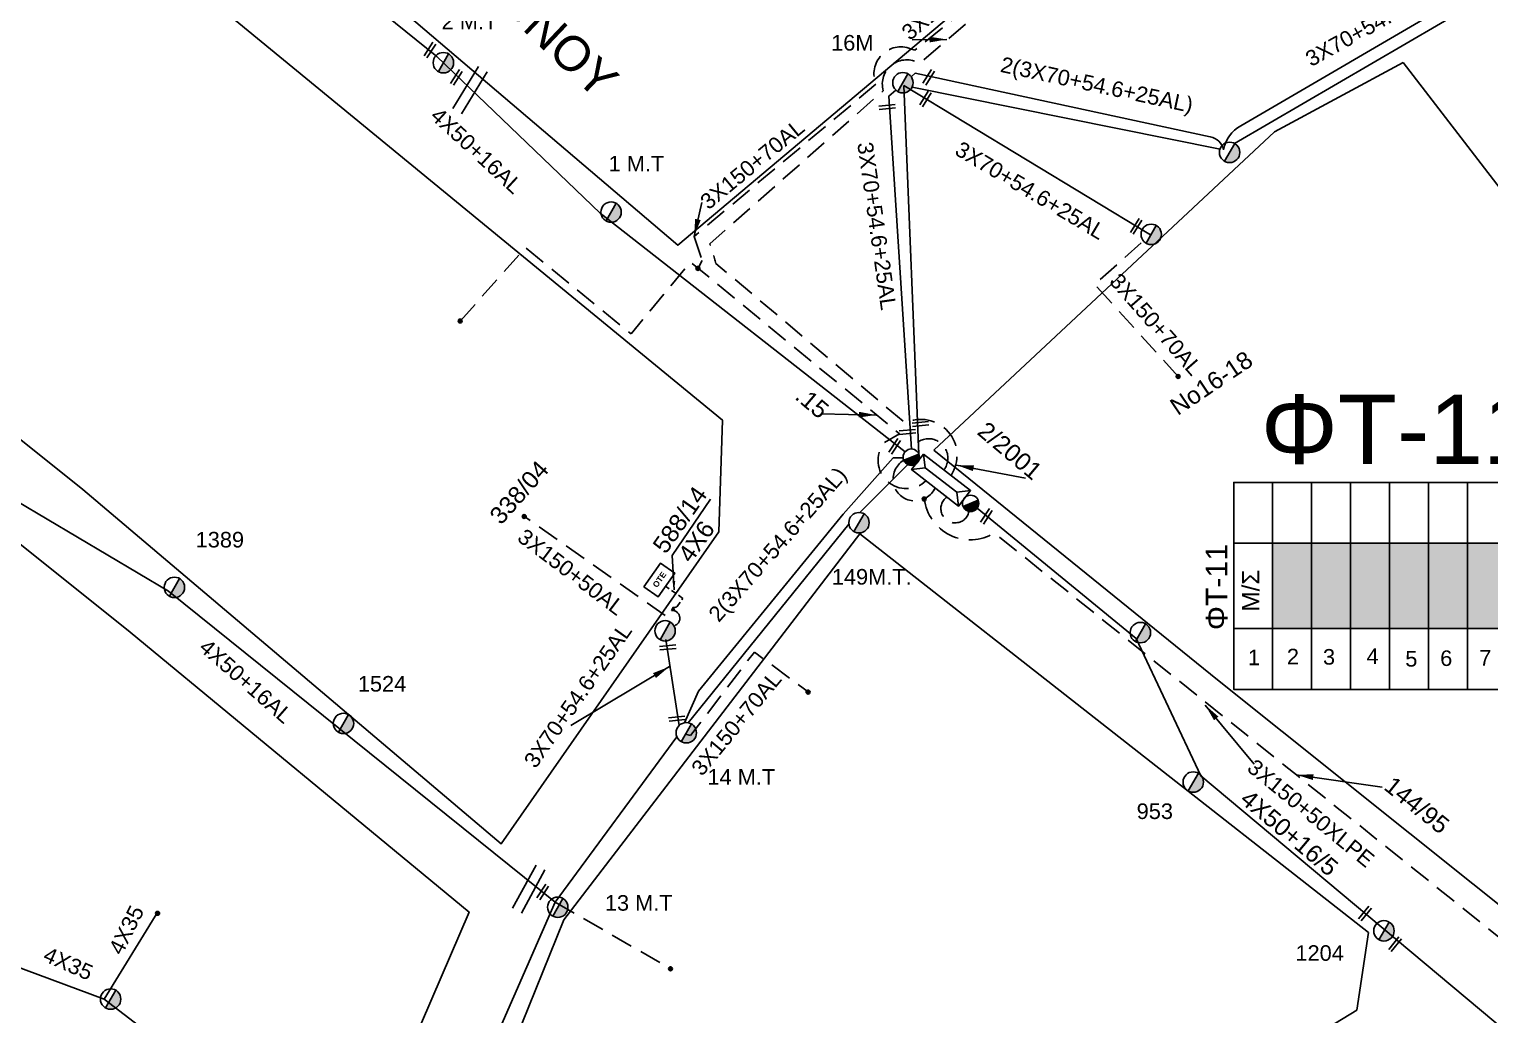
# Model space of a CAD drawing. Header units: millimetres. Extents: x 938 to 3112, y 793 to 1825.
# Drawn here: x 2578.7 to 2747.5, y 1595.4 to 1709.2 of the extents above; entities that cross this region are included whole.
import ezdxf
from ezdxf.enums import TextEntityAlignment as Align

# ---------------------------------------------------------------- set-up
doc = ezdxf.new("R2010")
doc.units = ezdxf.units.MM
doc.linetypes.add('DASHED', pattern=[19.05, 12.7, -6.35])
for name, color, linetype in [('Pillar OTE', 7, 'Continuous'), ('Ασφαλειοκιβώτια Χ.Τ 9 αναχωρήσεων', 7, 'Continuous'), ('Γέφυρες Εναερίου Δικτύου', 7, 'Continuous'), ('Γυμνά εναέρια ΧΤ (3Φ)   4x35AL', 7, 'Continuous'), ('Γυμνά εναέρια ΧΤ (3Φ)   4x50AL', 7, 'Continuous'), ('Γυμνά εναέρια ΧΤ και ΦΟΠ (3Φ)   4x50+16AL', 7, 'Continuous'), ('Επιγραφές - Σχήματα', 7, 'Continuous'), ('Καλώδια ΧΤ   3x150+50AL', 7, 'DASHED'), ('Καλώδια ΧΤ   3x150+50ALXLPE', 7, 'DASHED'), ('Καλώδια ΧΤ   3x150+70AL', 7, 'DASHED'), ('Καλώδια ΧΤ   3x150AL+50XLPE', 7, 'DASHED'), ('Μηχανική τομή', 7, 'Continuous'), ('Στύλος ΦΜ', 7, 'Continuous'), ('Στύλος ΦΜ @ 1', 7, 'Continuous'), ('Συνδέσεις', 7, 'Continuous'), ('Συνεστραμμένα ΧΤ   3x70+54.6+25AL', 7, 'SYN_LINE'), ('Τομή', 7, 'Continuous'), ('Υποσταθμός εναέριος 2 στύλων', 7, 'Continuous'), ('Υποσταθμός πόλεως', 7, 'Continuous'), ('Υπόβαθρο ΔΕΗ', 7, 'Continuous'), ('Υπόγεια Καλώδια Δικτύου ΧΤ   .15', 7, 'DASHED'), ('Υπόγεια καλώδια Παροχών ΧΤ   4x6', 7, 'DASHED')]:
    doc.layers.add(name, color=color, linetype=linetype)
doc.styles.get("Standard").update_dxf_attribs({"font": 'arial.ttf'})
doc.linetypes.add('SYN_LINE', pattern='A,0.5,-0.0001,["/\\/\\/\\/",Standard,S=0.1,R=0,X=0,Y=-0.05],-0.25', length=0.7501)
doc.dimstyles.new('ISO-25', dxfattribs={"dimtxt": 2.5, "dimasz": 2.5, "dimexe": 1.25, "dimexo": 0.625, "dimtad": 1, "dimtxsty": 'Standard', "dimcen": 2.5, "dimaunit": 2, "dimazin": 0, "dimtfac": 1, "dimtmove": 0, "dimatfit": 3, "dimfxl": 1, "dimarcsym": 0})

# ---------------------------------------------------------------- blocks, each defined once
blk = doc.blocks.new('ΑΣΦΑΛΕΙΟΚΙΒΩΤΙΟ ΥΠΟΣΤΑΘΜΟΥ 9 ΑΝΑΧΩΡΗΣΕΩΝ')
at = {"layer": 'Ασφαλειοκιβώτια Χ.Τ 9 αναχωρήσεων', "ltscale": 40}
for p, q in [((-23.8, 40.36), (24.02, 40.36)), ((-9.72, 40.36), (-9.72, -40.64)), ((9.94, 40.36), (9.94, -40.64)), ((-23.8, 31.36), (24.02, 31.36)), ((-23.8, 22.36), (24.02, 22.36)), ((-23.8, 13.36), (24.02, 13.36)), ((-23.8, 4.36), (24.02, 4.36)), ((-23.8, -4.64), (24.02, -4.64)), ((-23.8, -13.64), (24.02, -13.64)), ((-23.8, -22.64), (24.02, -22.64)), ((-23.8, -31.64), (24.02, -31.64))]:
    blk.add_line(p, q, dxfattribs=at)
at = {"layer": 'Ασφαλειοκιβώτια Χ.Τ 9 αναχωρήσεων'}
blk.add_lwpolyline([(-23.8, -40.64), (24.02, -40.64), (24.02, 40.36), (-23.8, 40.36)], close=True, dxfattribs=at)
for s, p in [('1', (-18.22, 37.06)), ('2', (-18.02, 28.07)), ('3', (-18.09, 19.73)), ('4', (-17.94, 9.66)), ('5', (-18.55, 0.71)), ('6', (-18.4, -7.35)), ('7', (-18.34, -16.37)), ('8', (-18.19, -26.2)), ('9', (-18.02, -34.53))]:
    blk.add_text(s, height=3.6, rotation=270, dxfattribs=at).set_placement(p)
at = {"layer": 'Ασφαλειοκιβώτια Χ.Τ 9 αναχωρήσεων', "ltscale": 40}
for tag, height, p in [('ΟΝΟΜΑ', 5, (-0.16, 44.31)), ('ΚΕΙΜΕΝΟ 1', 2, (17.06, 35.59)), ('ΚΕΙΜΕΝΟ 2', 2, (17.06, 26.88)), ('ΚΕΙΜΕΝΟ 3', 2, (17.06, 17.69)), ('ΚΕΙΜΕΝΟ 4', 2, (17.06, 8.71)), ('ΚΕΙΜΕΝΟ 5', 2, (17.06, -0.13)), ('ΚΕΙΜΕΝΟ 6', 2, (17.06, -9.05)), ('ΚΕΙΜΕΝΟ 7', 2, (17.06, -18.13)), ('ΚΕΙΜΕΝΟ 8', 2, (17.06, -26.85)), ('ΚΕΙΜΕΝΟ 9', 2, (17.06, -35.99)), ('ΣΧ', 2, (-0.1, -42.64))]:
    blk.add_attdef(tag, text='', height=height, dxfattribs=at).set_placement(p, align=Align.MIDDLE_CENTER)
blk = doc.blocks.new('ΥΠΟΣΤΑΘΜΟΣ ΕΝΑΕΡΙΟΣ ΕΠΙ 2 ΣΤΥΛΩΝ')
at = {"layer": 'Υποσταθμός εναέριος 2 στύλων', "linetype": 'Continuous'}
for points in [[(-11.97, -2.11, 0.574793), (-8.45, -0.07, 0.268822), (-9.64, 1.98)], [(9.68, -2.15, 0.574793), (13.19, -0.1, 0.268822), (12.01, 1.95)]]:
    blk.add_hatch(color=256, dxfattribs=at).paths.add_polyline_path(points)
for p, q in [((-11.97, -2.11), (-9.64, 1.98)), ((9.68, -2.15), (12.01, 1.95))]:
    blk.add_line(p, q, dxfattribs=at)
for centre in [(-10.81, -0.07), (10.84, -0.1)]:
    blk.add_circle(centre, 2.36, dxfattribs=at)
at = {"layer": 'Υποσταθμός πόλεως', "linetype": 'Continuous', "ltscale": 40}
blk.add_lwpolyline([(-8.57, 2.82), (8.57, 2.82), (8.57, -2.82), (-8.57, -2.82)], close=True, dxfattribs=at)
for points in [[(-5.75, 0), (-8.57, 2.82)], [(-8.57, -2.82), (-5.75, 0)], [(-5.75, 0), (5.75, 0)], [(5.75, 0), (8.57, 2.82)], [(8.57, -2.82), (5.75, 0)]]:
    blk.add_lwpolyline(points, dxfattribs=at)
at = {"layer": 'Υποσταθμός εναέριος 2 στύλων', "ltscale": 40, "flags": 1}
for tag, p in [('ΜΕΤΑΣΧΗΜΑΤΙΣΜΟΣ', (14.09, 2.51)), ('ΙΣΧΥΣ', (14.07, -0.28)), ('ΑΡΙΘΜΟΣ', (14.19, -3))]:
    blk.add_attdef(tag, p, '', height=1.8, dxfattribs=at)
blk = doc.blocks.new('ΥΠΑΡΧΩΝ ΤΣΙΜΕΝΤΕΝΙΟΣ ΣΤΥΛΟΣ')
at = {"layer": 'Στύλος ΦΜ'}
blk.add_hatch(color=256, dxfattribs=at).paths.add_polyline_path([(-1.29, -2.28, 0.574793), (2.62, 0, 0.268822), (1.3, 2.27)])
blk.add_line((-1.29, -2.28), (1.3, 2.27), dxfattribs=at)
blk.add_circle((0, 0), 2.62, dxfattribs=at)
at = {"layer": 'Στύλος ΦΜ', "flags": 4}
for tag, p in [('ΑΡΙΘΜΟΣ', (-4.68, 8.05)), ('ΤΥΠΟΣ', (-4.91, 3.03))]:
    blk.add_attdef(tag, p, '', height=4, dxfattribs=at)
blk = doc.blocks.new('ΤΟΜΗ')
at = {"layer": 'Τομή', "ltscale": 40}
for p, q in [((-5.68, 0), (5.68, 0)), ((5.68, -2.33), (-5.68, -2.33))]:
    blk.add_line(p, q, dxfattribs=at)
blk = doc.blocks.new('_ΣΥΝΔΕΣΗ')
at = {"layer": 'Συνδέσεις', "linetype": 'SYN_LINE', "ltscale": 40}
blk.add_hatch(color=256, dxfattribs=at).paths.add_polyline_path([(0.5, -0.01, 1), (-0.5, -0.01, 1)])
at = {"layer": 'Συνδέσεις'}
blk.add_circle((0, -0.01), 0.5, dxfattribs=at)
blk = doc.blocks.new('ΜΗΧΑΝΙΚΗ ΤΟΜΗ')
at = {"layer": 'Μηχανική τομή', "ltscale": 40}
for p, q in [((-1.89, 0.78), (1.89, 0.78)), ((1.89, 0), (-1.89, 0))]:
    blk.add_line(p, q, dxfattribs=at)
blk = doc.blocks.new('PILLAR ΟΤΕ')
at = {"layer": 'Pillar OTE', "ltscale": 40}
blk.add_lwpolyline([(-3.31, 2.02), (3.39, 2.02), (3.39, -1.99), (-3.31, -1.99)], close=True, dxfattribs=at)
at = {"layer": 'Pillar OTE', "insert": (-1.81, 0.71), "char_height": 1.3575, "width": 109.961, "attachment_point": 1}
blk.add_mtext('{\\fArial|b1|i0|c161|p34;OTE}', dxfattribs=at)

msp = doc.modelspace()

# ---------------------------------------------------------------- hatches: boundary and pattern name
at = {"layer": 'Pillar OTE', "ltscale": 40}
h = msp.add_hatch(color=256, dxfattribs=at)
h.dxf.hatch_style = 1
h.paths.add_polyline_path([(2653.28, 1642.08), (2653.14, 1642.47), (2652.93, 1642.11)])
at = {"layer": 'Ασφαλειοκιβώτια Χ.Τ 9 αναχωρήσεων'}
for color, points in [(133, [(2722.39, 1640.04), (2726.89, 1640.04), (2726.89, 1649.86), (2722.39, 1649.86)]), (30, [(2726.89, 1649.86), (2726.89, 1640.04), (2731.39, 1640.04), (2731.39, 1649.86)]), (85, [(2731.39, 1649.86), (2731.39, 1640.04), (2735.89, 1640.04), (2735.89, 1649.86)]), (27, [(2735.89, 1649.86), (2735.89, 1640.04), (2740.39, 1640.04), (2740.39, 1649.86)]), (5, [(2740.39, 1649.86), (2740.39, 1640.04), (2744.89, 1640.04), (2744.89, 1649.86)]), (62, [(2744.89, 1649.86), (2744.89, 1640.04), (2749.39, 1640.04), (2749.39, 1649.86)])]:
    msp.add_hatch(color=color, dxfattribs=at).paths.add_polyline_path(points)

# ---------------------------------------------------------------- linework, layer by layer
at = {"layer": 'Pillar OTE', "ltscale": 40}
msp.add_lwpolyline([(2652.93, 1642.11), (2653.14, 1642.47), (2653.28, 1642.08), (2652.93, 1642.11)], dxfattribs=at)
at = {"layer": 'Γέφυρες Εναερίου Δικτύου', "color": 27, "flags": 128}
msp.add_lwpolyline([(2639.48, 1608.4), (2631.45, 1590.03), (2623.91, 1570.76)], dxfattribs=at)
at = {"layer": 'Γέφυρες Εναερίου Δικτύου', "color": 27, "linetype": 'DASHED', "ltscale": 0.2, "flags": 128}
msp.add_lwpolyline([(2639.48, 1608.4), (2652.82, 1600.73)], dxfattribs=at)
at = {"layer": 'Γυμνά εναέρια ΧΤ (3Φ)   4x35AL', "color": 30, "linetype": 'SYN_LINE', "ltscale": 10, "flags": 128}
msp.add_lwpolyline([(2587.41, 1597.18), (2593.59, 1607.28)], dxfattribs=at)
at = {"layer": 'Γυμνά εναέρια ΧΤ (3Φ)   4x50AL', "color": 85, "flags": 128}
msp.add_lwpolyline([(2504.1, 1695.79), (2516.96, 1699.79), (2542.58, 1680.89), (2570.26, 1658.9), (2594.84, 1644.33), (2639.48, 1608.4)], dxfattribs=at)
at = {"layer": 'Γυμνά εναέρια ΧΤ και ΦΟΠ (3Φ)   4x50+16AL', "color": 30}
for p, q in [((2706.64, 1638.87), (2688.26, 1653.92)), ((2714.1, 1622.99), (2706.64, 1638.87)), ((2753.17, 1590.26), (2714.1, 1622.99))]:
    msp.add_line(p, q, dxfattribs=at)
at = {"layer": 'Γυμνά εναέρια ΧΤ και ΦΟΠ (3Φ)   4x50+16AL', "color": 1, "linetype": 'Continuous', "ltscale": 0.2, "flags": 128}
msp.add_lwpolyline([(2611.31, 1717.84), (2625.84, 1706.09)], dxfattribs=at)
at = {"layer": 'Γυμνά εναέρια ΧΤ και ΦΟΠ (3Φ)   4x50+16AL', "color": 85, "flags": 128}
msp.add_lwpolyline([(2625.84, 1706.09), (2644.71, 1688.01), (2679.92, 1660.41)], dxfattribs=at)
at = {"layer": 'Επιγραφές - Σχήματα', "color": 173, "linetype": 'DASHED', "ltscale": 0.2}
msp.add_arc((2682.64, 1659.71), 2.23, 322.4273, 152.0456, dxfattribs=at)
at = {"layer": 'Επιγραφές - Σχήματα', "color": 30, "linetype": 'DASHED', "ltscale": 0.2}
msp.add_arc((2685.7, 1653.86), 1.64, 124.8715, 357.5186, dxfattribs=at)
at = {"layer": 'Καλώδια ΧΤ   3x150+50AL', "color": 133, "linetype": 'DASHED', "ltscale": 0.2, "flags": 128}
msp.add_lwpolyline([(2725.83, 1738.29), (2707.9, 1727.99), (2701.25, 1722.58, -0.606436), (2699.25, 1719.64, 0.246813), (2697.72, 1719.06), (2681.58, 1705.29, 0.685103), (2677.4, 1702.14), (2657.37, 1684.46, -0.011004), (2658.07, 1682.2), (2679.94, 1663.76, -0.763847), (2685.23, 1657.71, -0.326057)], format="xyb", dxfattribs=at)
at = {"layer": 'Καλώδια ΧΤ   3x150+50AL', "color": 27, "linetype": 'DASHED', "ltscale": 0.2, "flags": 128}
msp.add_lwpolyline([(2652.19, 1641.52), (2635.94, 1652.97)], dxfattribs=at)
at = {"layer": 'Καλώδια ΧΤ   3x150+50AL', "color": 27, "linetype": 'DASHED', "ltscale": 0.2}
msp.add_arc((2652.99, 1641.2), 0.91, 292.7728, 156.7237, dxfattribs=at)
at = {"layer": 'Καλώδια ΧΤ   3x150+70AL', "color": 5, "ltscale": 0.2}
for points in [[(2699.04, 1721.39), (2681.04, 1706.82), (2680.56, 1707, 0.658999), (2676.56, 1702.9), (2655.54, 1685.3), (2656.47, 1682.53), (2656.01, 1681.63)], [(2678.54, 1657.36, -0.000534), (2678.64, 1657.35)]]:
    msp.add_lwpolyline(points, format="xyb", dxfattribs=at)
at = {"layer": 'Καλώδια ΧΤ   3x150+70AL', "color": 62, "linetype": 'DASHED', "ltscale": 0.2, "flags": 128}
msp.add_lwpolyline([(2711.49, 1669.14), (2701.82, 1679.76), (2708.26, 1685.5)], dxfattribs=at)
at = {"layer": 'Καλώδια ΧΤ   3x150+70AL', "color": 27, "linetype": 'DASHED', "ltscale": 0.2, "flags": 128}
msp.add_lwpolyline([(2654.56, 1627.81), (2655.14, 1627.66), (2662.51, 1637.3), (2668.74, 1632.69)], dxfattribs=at)
at = {"layer": 'Καλώδια ΧΤ   3x150AL+50XLPE', "color": 85, "linetype": 'DASHED', "ltscale": 0.2, "flags": 128}
msp.add_lwpolyline([(2682.15, 1654.99, 0.545738), (2690.25, 1651.04), (2752.15, 1601.47), (2777.73, 1616.98)], format="xyb", dxfattribs=at)
at = {"layer": 'Καλώδια ΧΤ   3x150AL+50XLPE', "color": 85, "linetype": 'DASHED', "ltscale": 0.2}
msp.add_arc((2681.07, 1657.28), 2.53, 120.9119, 336.6984, dxfattribs=at)
at = {"layer": 'Συνεστραμμένα ΧΤ   3x70+54.6+25AL', "color": 62, "linetype": 'SYN_LINE', "ltscale": 20}
msp.add_line((2679.79, 1702.74), (2681.52, 1660.17), dxfattribs=at)
at = {"layer": 'Συνεστραμμένα ΧΤ   3x70+54.6+25AL', "color": 62, "linetype": 'SYN_LINE', "ltscale": 20, "flags": 128}
for points in [[(2717.99, 1696.06), (2745.75, 1712.23), (2762.98, 1723.1), (2790.38, 1737.91)], [(2708.26, 1685.5), (2679.79, 1702.74)], [(2680.73, 1702.55), (2716.31, 1695.41)]]:
    msp.add_lwpolyline(points, dxfattribs=at)
at = {"layer": 'Συνεστραμμένα ΧΤ   3x70+54.6+25AL', "color": 173, "linetype": 'SYN_LINE', "ltscale": 20, "flags": 128}
for points in [[(2716.73, 1695.33, -0.234185), (2718.71, 1698.09), (2743.88, 1712.78)], [(2680.62, 1703.76), (2681.09, 1704.17), (2715.19, 1696.83, -0.288634), (2716.73, 1695.33)]]:
    msp.add_lwpolyline(points, format="xyb", dxfattribs=at)
msp.add_lwpolyline([(2680.67, 1660.75), (2678.05, 1701.53), (2678.85, 1702.22)], dxfattribs=at)
at = {"layer": 'Συνεστραμμένα ΧΤ   3x70+54.6+25AL', "color": 27, "linetype": 'SYN_LINE', "ltscale": 20, "flags": 128}
for points in [[(2679.7, 1659.75), (2678.53, 1659.73), (2672.77, 1653.24), (2656.05, 1632.76), (2654.44, 1629.13)], [(2654.86, 1629.12), (2673.44, 1652.06)]]:
    msp.add_lwpolyline(points, dxfattribs=at)
at = {"layer": 'Συνεστραμμένα ΧΤ   3x70+54.6+25AL', "color": 27, "linetype": 'SYN_LINE', "ltscale": 10, "flags": 128}
for points in [[(2674.7, 1653.41), (2680.44, 1659.15)], [(2653.82, 1628.8), (2652.29, 1638.76)]]:
    msp.add_lwpolyline(points, dxfattribs=at)
at = {"layer": 'Συνεστραμμένα ΧΤ   3x70+54.6+25AL', "color": 27, "linetype": 'Continuous', "ltscale": 20, "flags": 128}
msp.add_lwpolyline([(2639.48, 1608.4), (2653.57, 1627.49)], dxfattribs=at)
at = {"layer": 'Συνεστραμμένα ΧΤ   3x70+54.6+25AL', "color": 30, "linetype": 'SYN_LINE', "ltscale": 20, "flags": 128}
msp.add_lwpolyline([(2614.31, 1576.55), (2587.41, 1597.18), (2576.71, 1601.17)], dxfattribs=at)
at = {"layer": 'Υπόβαθρο ΔΕΗ', "flags": 128}
for points in [[(2634.35, 1737.35), (2671.29, 1761.99), (2658.41, 1782.17), (2614.79, 1752.72), (2591.16, 1736.28), (2619.76, 1713.2), (2653.67, 1684.29), (2698.02, 1721.64)], [(2634.35, 1737.35), (2671.29, 1761.99), (2658.41, 1782.17), (2614.79, 1752.72), (2591.16, 1736.28), (2619.76, 1713.2), (2653.67, 1684.29), (2698.02, 1721.64)], [(2737.47, 1705.42), (2765.16, 1669.45), (2774.76, 1654.77), (2793.55, 1628.88), (2752.98, 1604.54), (2716, 1634.08), (2683.25, 1660.61)], [(2737.47, 1705.42), (2722.61, 1697.4), (2683.25, 1660.61)], [(2737.47, 1705.42), (2765.16, 1669.45), (2774.76, 1654.77), (2793.55, 1628.88), (2752.98, 1604.54), (2716, 1634.08), (2683.25, 1660.61)], [(2737.47, 1705.42), (2722.61, 1697.4), (2683.25, 1660.61)], [(2653.03, 1648.47), (2657.45, 1654.97)], [(2674.69, 1650.96), (2733.48, 1604.89), (2732.11, 1595.94), (2666.85, 1556.18), (2620.02, 1545.78), (2616.27, 1548.51), (2631.62, 1584.47), (2657.21, 1574.84)], [(2674.69, 1650.96), (2733.48, 1604.89), (2732.11, 1595.94), (2666.85, 1556.18), (2620.02, 1545.78), (2616.27, 1548.51), (2631.62, 1584.47), (2657.21, 1574.84)], [(2656.78, 1581.4), (2634.01, 1590.35), (2640.49, 1606.36), (2674.69, 1650.96)], [(2656.78, 1581.4), (2634.01, 1590.35), (2640.49, 1606.36), (2674.69, 1650.96)]]:
    msp.add_lwpolyline(points, dxfattribs=at)
for points in [[(2548.06, 1744.69), (2577.42, 1729.68), (2593.3, 1717.93), (2658.82, 1664.1), (2658.4, 1651.2), (2633.24, 1615.14), (2584.92, 1656.06), (2565.75, 1671.39), (2521.89, 1705.7)], [(2548.06, 1744.69), (2577.42, 1729.68), (2593.3, 1717.93), (2658.82, 1664.1), (2658.4, 1651.2), (2633.24, 1615.14), (2584.92, 1656.06), (2565.75, 1671.39), (2521.89, 1705.7)], [(2516.57, 1697.73), (2561.8, 1662.47), (2590.41, 1639.58), (2629.55, 1607.25), (2611.01, 1564.14), (2603.1, 1545.48), (2577.44, 1540.16), (2498.44, 1596.3), (2471.38, 1615.39), (2469.84, 1624.65), (2487.09, 1652.61), (2561.85, 1602.18), (2566.83, 1611.96), (2493.26, 1661.93)], [(2516.57, 1697.73), (2561.8, 1662.47), (2590.41, 1639.58), (2629.55, 1607.25), (2611.01, 1564.14), (2603.1, 1545.48), (2577.44, 1540.16), (2498.44, 1596.3), (2471.38, 1615.39), (2469.84, 1624.65), (2487.09, 1652.61), (2561.85, 1602.18), (2566.83, 1611.96), (2493.26, 1661.93)]]:
    msp.add_lwpolyline(points, close=True, dxfattribs=at)
at = {"layer": 'Υπόγεια Καλώδια Δικτύου ΧΤ   .15', "color": 5, "linetype": 'DASHED', "ltscale": 0.2, "flags": 128}
msp.add_lwpolyline([(2628.55, 1675.56), (2636.06, 1684.02), (2648.27, 1674.05), (2655.13, 1682.36), (2679.28, 1662.52), (2677.49, 1661.45, 0.931147), (2682.34, 1657.09, 2.335775)], format="xyb", dxfattribs=at)
at = {"layer": 'Υπόγεια καλώδια Παροχών ΧΤ   4x6', "color": 27, "linetype": 'DASHED', "ltscale": 0.05}
msp.add_lwpolyline([(2653.14, 1642.47, 0.224316), (2653.59, 1642.55), (2654.25, 1643.5), (2652.24, 1644.9)], format="xyb", dxfattribs=at)

# ---------------------------------------------------------------- block references
at = {"layer": 'Pillar OTE', "xscale": 0.5, "yscale": 0.5, "zscale": 0.5, "rotation": 54.94296404618999}
msp.add_blockref('PILLAR ΟΤΕ', (2651.52, 1645.6), dxfattribs=at)
at = {"layer": 'Ασφαλειοκιβώτια Χ.Τ 9 αναχωρήσεων', "xscale": 0.5, "yscale": 0.5, "zscale": 0.5, "rotation": 90}
msp.add_blockref('ΑΣΦΑΛΕΙΟΚΙΒΩΤΙΟ ΥΠΟΣΤΑΘΜΟΥ 9 ΑΝΑΧΩΡΗΣΕΩΝ', (2738.07, 1644.89), dxfattribs=at).add_auto_attribs({'ΟΝΟΜΑ': 'ΦΤ-11'})
at = {"layer": 'Μηχανική τομή'}
for p, xscale, yscale, zscale, rotation in [((2624.86, 1706.95), 0.499999999999966, 0.499999999999966, 0.499999999999966, 237.0727717367332), ((2627.93, 1703.79), 0.499999999999966, 0.499999999999966, 0.499999999999966, 237.0727717367332), ((2682.48, 1703.81), 0.4999999999999733, 0.4999999999999733, 0.4999999999999733, 238.1638941184656), ((2682.11, 1701.3), 0.4999999999999733, 0.4999999999999733, 0.4999999999999733, 238.1638941184656), ((2677.85, 1700.47), 0.499999999999995, 0.499999999999995, 0.499999999999995, 185.7459948736085), ((2706.46, 1686.58), 0.4999999999999733, 0.4999999999999733, 0.4999999999999733, 238.1638941184656), ((2681.7, 1663.84), 0.499999999999995, 0.499999999999995, 0.499999999999995, 185.7459948736085), ((2680.17, 1662.93), 0.499999999999995, 0.499999999999995, 0.499999999999995, 185.7459948736085), ((2678.56, 1661.17), 0.499999999999966, 0.499999999999966, 0.499999999999966, 237.0727717367332), ((2689.16, 1653.08), 0.499999999999966, 0.499999999999966, 0.499999999999966, 237.0727717367332), ((2652.48, 1638.02), 0.499999999999995, 0.499999999999995, 0.499999999999995, 185.7459948736085), ((2653.55, 1629.81), 0.499999999999995, 0.499999999999995, 0.499999999999995, 185.7459948736085), ((2638.22, 1609.47), 0.5000000000003301, 0.5000000000003301, 0.5000000000003301, 57.30812533045598), ((2732.92, 1607.22), 0.5000000000002475, 0.5000000000002475, 0.5000000000002475, 231.1143976107323), ((2736.39, 1603.67), 0.5000000000002475, 0.5000000000002475, 0.5000000000002475, 231.1143976107323)]:
    msp.add_blockref('ΜΗΧΑΝΙΚΗ ΤΟΜΗ', p, dxfattribs=dict(at, xscale=xscale, yscale=yscale, zscale=zscale, rotation=rotation))
at = {"layer": 'Στύλος ΦΜ @ 1', "ltscale": 40}
ref = msp.add_blockref('ΥΠΑΡΧΩΝ ΤΣΙΜΕΝΤΕΝΙΟΣ ΣΤΥΛΟΣ', (2626.58, 1705.38), dxfattribs=dict(at, xscale=0.4499999999998181, yscale=0.4499999999998181, zscale=0.4499999999998181))
ref.add_attrib('ΤΥΠΟΣ', '2 M.T', (2626.38, 1709.24), dxfattribs={"layer": 'Στύλος ΦΜ', "height": 1.8, "flags": 4})
ref = msp.add_blockref('ΥΠΑΡΧΩΝ ΤΣΙΜΕΝΤΕΝΙΟΣ ΣΤΥΛΟΣ', (2626.58, 1705.38), dxfattribs=dict(at, xscale=0.4499999999998181, yscale=0.4499999999998181, zscale=0.4499999999998181))
ref.add_attrib('ΤΥΠΟΣ', '2 M.T', (2626.38, 1709.24), dxfattribs={"layer": 'Στύλος ΦΜ', "height": 1.8, "flags": 4})
ref = msp.add_blockref('ΥΠΑΡΧΩΝ ΤΣΙΜΕΝΤΕΝΙΟΣ ΣΤΥΛΟΣ', (2679.67, 1703.07), dxfattribs=dict(at, xscale=0.4499999999998181, yscale=0.4499999999998181, zscale=0.4499999999998181))
ref.add_attrib('ΤΥΠΟΣ', '16M', (2671.38, 1706.78), dxfattribs={"layer": 'Στύλος ΦΜ', "height": 1.8, "flags": 4})
ref = msp.add_blockref('ΥΠΑΡΧΩΝ ΤΣΙΜΕΝΤΕΝΙΟΣ ΣΤΥΛΟΣ', (2679.67, 1703.07), dxfattribs=dict(at, xscale=0.4499999999998181, yscale=0.4499999999998181, zscale=0.4499999999998181))
ref.add_attrib('ΤΥΠΟΣ', '16M', (2671.38, 1706.78), dxfattribs={"layer": 'Στύλος ΦΜ', "height": 1.8, "flags": 4})
at = {"layer": 'Στύλος ΦΜ @ 1', "ltscale": 40, "xscale": 0.4499999999998181, "yscale": 0.4499999999998181, "zscale": 0.4499999999998181}
for p in [(2717.42, 1695.02), (2717.42, 1695.02), (2708.36, 1685.55), (2708.36, 1685.55), (2652.2, 1639.75), (2707.11, 1639.54), (2707.11, 1639.54), (2588.14, 1597.21), (2588.14, 1597.21)]:
    msp.add_blockref('ΥΠΑΡΧΩΝ ΤΣΙΜΕΝΤΕΝΙΟΣ ΣΤΥΛΟΣ', p, dxfattribs=at)
at = {"layer": 'Στύλος ΦΜ @ 1', "ltscale": 40}
ref = msp.add_blockref('ΥΠΑΡΧΩΝ ΤΣΙΜΕΝΤΕΝΙΟΣ ΣΤΥΛΟΣ', (2645.96, 1688.12), dxfattribs=dict(at, xscale=0.4499999999998181, yscale=0.4499999999998181, zscale=0.4499999999998181))
ref.add_attrib('ΤΥΠΟΣ', '1 M.T', (2645.67, 1692.82), dxfattribs={"layer": 'Στύλος ΦΜ', "height": 1.8, "flags": 4})
ref = msp.add_blockref('ΥΠΑΡΧΩΝ ΤΣΙΜΕΝΤΕΝΙΟΣ ΣΤΥΛΟΣ', (2645.96, 1688.12), dxfattribs=dict(at, xscale=0.4499999999998181, yscale=0.4499999999998181, zscale=0.4499999999998181))
ref.add_attrib('ΤΥΠΟΣ', '1 M.T', (2645.67, 1692.82), dxfattribs={"layer": 'Στύλος ΦΜ', "height": 1.8, "flags": 4})
ref = msp.add_blockref('ΥΠΑΡΧΩΝ ΤΣΙΜΕΝΤΕΝΙΟΣ ΣΤΥΛΟΣ', (2674.6, 1652.24), dxfattribs=dict(at, xscale=0.4499999999998181, yscale=0.4499999999998181, zscale=0.4499999999998181))
ref.add_attrib('ΤΥΠΟΣ', '149Μ.Τ.', (2671.46, 1645.09), dxfattribs={"layer": 'Στύλος ΦΜ', "height": 1.8, "flags": 4})
ref = msp.add_blockref('ΥΠΑΡΧΩΝ ΤΣΙΜΕΝΤΕΝΙΟΣ ΣΤΥΛΟΣ', (2595.51, 1644.77), dxfattribs=dict(at, xscale=0.4499999999998181, yscale=0.4499999999998181, zscale=0.4499999999998181))
ref.add_attrib('ΤΥΠΟΣ', '1389', (2597.96, 1649.38), dxfattribs={"layer": 'Στύλος ΦΜ', "height": 1.8, "flags": 4})
ref = msp.add_blockref('ΥΠΑΡΧΩΝ ΤΣΙΜΕΝΤΕΝΙΟΣ ΣΤΥΛΟΣ', (2595.51, 1644.77), dxfattribs=dict(at, xscale=0.4499999999998181, yscale=0.4499999999998181, zscale=0.4499999999998181))
ref.add_attrib('ΤΥΠΟΣ', '1389', (2597.96, 1649.38), dxfattribs={"layer": 'Στύλος ΦΜ', "height": 1.8, "flags": 4})
ref = msp.add_blockref('ΥΠΑΡΧΩΝ ΤΣΙΜΕΝΤΕΝΙΟΣ ΣΤΥΛΟΣ', (2615.04, 1629.05), dxfattribs=dict(at, xscale=0.4499999999998181, yscale=0.4499999999998181, zscale=0.4499999999998181))
ref.add_attrib('ΤΥΠΟΣ', '1524', (2616.7, 1632.73), dxfattribs={"layer": 'Στύλος ΦΜ', "height": 1.8, "flags": 4})
ref = msp.add_blockref('ΥΠΑΡΧΩΝ ΤΣΙΜΕΝΤΕΝΙΟΣ ΣΤΥΛΟΣ', (2654.65, 1627.97), dxfattribs=dict(at, xscale=0.4499999999998181, yscale=0.4499999999998181, zscale=0.4499999999998181))
ref.add_attrib('ΤΥΠΟΣ', '14 M.T', (2657.09, 1621.97), dxfattribs={"layer": 'Στύλος ΦΜ', "height": 1.8, "flags": 4})
ref = msp.add_blockref('ΥΠΑΡΧΩΝ ΤΣΙΜΕΝΤΕΝΙΟΣ ΣΤΥΛΟΣ', (2654.65, 1627.97), dxfattribs=dict(at, xscale=0.4499999999998181, yscale=0.4499999999998181, zscale=0.4499999999998181))
ref.add_attrib('ΤΥΠΟΣ', '14 M.T', (2657.09, 1621.97), dxfattribs={"layer": 'Στύλος ΦΜ', "height": 1.8, "flags": 4})
ref = msp.add_blockref('ΥΠΑΡΧΩΝ ΤΣΙΜΕΝΤΕΝΙΟΣ ΣΤΥΛΟΣ', (2713.22, 1622.28), dxfattribs=dict(at, xscale=0.4499999999998181, yscale=0.4499999999998181, zscale=0.4499999999998181))
ref.add_attrib('ΤΥΠΟΣ', '953', (2706.68, 1618.01), dxfattribs={"layer": 'Στύλος ΦΜ', "height": 1.8, "flags": 4})
ref = msp.add_blockref('ΥΠΑΡΧΩΝ ΤΣΙΜΕΝΤΕΝΙΟΣ ΣΤΥΛΟΣ', (2713.22, 1622.28), dxfattribs=dict(at, xscale=0.4499999999998181, yscale=0.4499999999998181, zscale=0.4499999999998181))
ref.add_attrib('ΤΥΠΟΣ', '953', (2706.68, 1618.01), dxfattribs={"layer": 'Στύλος ΦΜ', "height": 1.8, "flags": 4})
ref = msp.add_blockref('ΥΠΑΡΧΩΝ ΤΣΙΜΕΝΤΕΝΙΟΣ ΣΤΥΛΟΣ', (2639.8, 1607.82), dxfattribs=dict(at, xscale=0.4499999999998181, yscale=0.4499999999998181, zscale=0.4499999999998181))
ref.add_attrib('ΤΥΠΟΣ', '13 M.T', (2645.24, 1607.42), dxfattribs={"layer": 'Στύλος ΦΜ', "height": 1.8, "flags": 4})
ref = msp.add_blockref('ΥΠΑΡΧΩΝ ΤΣΙΜΕΝΤΕΝΙΟΣ ΣΤΥΛΟΣ', (2639.8, 1607.82), dxfattribs=dict(at, xscale=0.4499999999998181, yscale=0.4499999999998181, zscale=0.4499999999998181))
ref.add_attrib('ΤΥΠΟΣ', '13 M.T', (2645.24, 1607.42), dxfattribs={"layer": 'Στύλος ΦΜ', "height": 1.8, "flags": 4})
ref = msp.add_blockref('ΥΠΑΡΧΩΝ ΤΣΙΜΕΝΤΕΝΙΟΣ ΣΤΥΛΟΣ', (2735.25, 1605.09), dxfattribs=dict(at, xscale=0.4499999999998181, yscale=0.4499999999998181, zscale=0.4499999999998181))
ref.add_attrib('ΤΥΠΟΣ', '1204', (2725.02, 1601.63), dxfattribs={"layer": 'Στύλος ΦΜ', "height": 1.8, "flags": 4})
ref = msp.add_blockref('ΥΠΑΡΧΩΝ ΤΣΙΜΕΝΤΕΝΙΟΣ ΣΤΥΛΟΣ', (2735.25, 1605.09), dxfattribs=dict(at, xscale=0.4499999999998181, yscale=0.4499999999998181, zscale=0.4499999999998181))
ref.add_attrib('ΤΥΠΟΣ', '1204', (2725.02, 1601.63), dxfattribs={"layer": 'Στύλος ΦΜ', "height": 1.8, "flags": 4})
at = {"layer": 'Συνδέσεις', "xscale": 0.4500000000000455, "yscale": 0.4500000000000455, "zscale": 0.4500000000000455}
for p in [(2655.99, 1681.62), (2628.52, 1675.55), (2711.47, 1669.13), (2682.13, 1654.98), (2635.92, 1652.96), (2668.72, 1632.68), (2593.56, 1607.12), (2652.82, 1600.72)]:
    msp.add_blockref('_ΣΥΝΔΕΣΗ', p, dxfattribs=at)
at = {"layer": 'Τομή'}
for p, xscale, yscale, zscale, rotation in [((2629.15, 1702.52), 0.5000000000000202, 0.5000000000000202, 0.5000000000000202, 58.54864990265541), ((2629.15, 1702.52), 0.5000000000000202, 0.5000000000000202, 0.5000000000000202, 58.54864990265541), ((2635.94, 1610.19), 0.4999999999999815, 0.4999999999999815, 0.4999999999999815, 61.53663012604722), ((2635.94, 1610.19), 0.4999999999999815, 0.4999999999999815, 0.4999999999999815, 61.53663012604722)]:
    msp.add_blockref('ΤΟΜΗ', p, dxfattribs=dict(at, xscale=xscale, yscale=yscale, zscale=zscale, rotation=rotation))
at = {"layer": 'Υποσταθμός εναέριος 2 στύλων', "lineweight": 30, "xscale": 0.4011952639041958, "yscale": 0.4011952639041958, "zscale": 0.4011952639041958, "rotation": 322.1575746804201}
msp.add_blockref('ΥΠΟΣΤΑΘΜΟΣ ΕΝΑΕΡΙΟΣ ΕΠΙ 2 ΣΤΥΛΩΝ', (2684.08, 1657.17), dxfattribs=at)

# ---------------------------------------------------------------- texts
at = {"layer": 'Γυμνά εναέρια ΧΤ (3Φ)   4x35AL'}
for rotation, p in [(63.4131, (2589.95, 1605.2)), (336.2975, (2583.25, 1601.32))]:
    msp.add_text('4X35', height=1.8, rotation=rotation, dxfattribs=at).set_placement(p, align=Align.MIDDLE)
at = {"layer": 'Γυμνά εναέρια ΧΤ και ΦΟΠ (3Φ)   4x50+16AL'}
for rotation, p in [(317.3385, (2630.42, 1695.23)), (318.7956, (2603.78, 1633.94))]:
    msp.add_text('4X50+16AL', height=1.8, rotation=rotation, dxfattribs=at).set_placement(p, align=Align.MIDDLE)
at = {"layer": 'Γυμνά εναέρια ΧΤ και ΦΟΠ (3Φ)   4x50+16AL', "linetype": 'DASHED', "ltscale": 0.2, "insert": (2719.78, 1621.56), "char_height": 2, "width": 17.7581, "attachment_point": 1, "rotation": 319.8444}
msp.add_mtext('4Χ50+16/5', dxfattribs=at)
at = {"layer": 'Επιγραφές - Σχήματα', "linetype": 'DASHED', "ltscale": 0.2, "attachment_point": 1}
for s, insert, char_height, width, rotation in [('ΚΥΘΝΟΥ', (2629.77, 1720.29), 4, 17.2922, 316.5081), ('Νο16-18', (2710.3, 1666.21), 2, 17.7581, 34.0508), ('2/2001', (2689.42, 1664.08), 2, 17.7581, 319.8444), ('338/04', (2631.75, 1653.21), 2, 17.7581, 48.5288), ('588/14', (2650.63, 1649.66), 2, 17.7581, 54.9129), ('4Χ6', (2653.55, 1648.62), 2, 17.7581, 54.9129), ('Μ/Σ', (2718.86, 1641.98), 2, 9.8273, 90), ('144/95', (2736.37, 1623.08), 2, 17.7581, 321.0668)]:
    msp.add_mtext(s, dxfattribs=dict(at, insert=insert, char_height=char_height, width=width, rotation=rotation))
at = {"layer": 'Επιγραφές - Σχήματα', "linetype": 'DASHED', "ltscale": 0.2, "insert": (2721.01, 1667.04), "char_height": 8, "width": 24.9768, "attachment_point": 1}
msp.add_mtext('ΦΤ-11', dxfattribs=at)
at = {"layer": 'Καλώδια ΧΤ   3x150+50AL', "ltscale": 0.2}
for s, rotation, p in [('3X150+50', 39.3469, (2684.36, 1712.22)), ('3X150+50AL', 322.7915, (2641.35, 1646.55))]:
    msp.add_text(s, height=1.8, rotation=rotation, dxfattribs=at).set_placement(p, align=Align.MIDDLE)
at = {"layer": 'Καλώδια ΧΤ   3x150+50ALXLPE', "ltscale": 0.2}
msp.add_text('3X150+50XLPE', height=1.8, rotation=320.6315, dxfattribs=at).set_placement((2726.82, 1618.68), align=Align.MIDDLE)
at = {"layer": 'Καλώδια ΧΤ   3x150+70AL', "ltscale": 0.2}
for rotation, p in [(39.4728, (2662.27, 1693.65)), (311.2128, (2708.91, 1675.16)), (50.3625, (2660.43, 1629.06))]:
    msp.add_text('3X150+70AL', height=1.8, rotation=rotation, dxfattribs=at).set_placement(p, align=Align.MIDDLE)
at = {"layer": 'Συνεστραμμένα ΧΤ   3x70+54.6+25AL', "ltscale": 20}
for s, rotation, p in [('3X70+54.6+25AL', 29.0315, (2734.96, 1710.4)), ('2(3X70+54.6+25AL)', 347.8669, (2702.04, 1702.62)), ('3X70+54.6+25AL', 278.1377, (2676.67, 1686.51)), ('3X70+54.6+25AL', 329.2612, (2694.4, 1690.63)), ('2(3X70+54.6+25AL)', 48.7377, (2665.36, 1649.6)), ('3X70+54.6+25AL', 54.9431, (2642.12, 1632.28))]:
    msp.add_text(s, height=1.8, rotation=rotation, dxfattribs=at).set_placement(p, align=Align.MIDDLE)
at = {"layer": 'Υπόγεια Καλώδια Δικτύου ΧΤ   .15', "linetype": 'DASHED', "ltscale": 0.2, "insert": (2668.36, 1668.15), "char_height": 2, "width": 17.7581, "attachment_point": 1, "rotation": 319.8444}
msp.add_mtext('.15', dxfattribs=at)

# ---------------------------------------------------------------- leaders
at = {"layer": 'Επιγραφές - Σχήματα', "ltscale": 40}
for points, override in [([(2684.75, 1708.07), (2680.74, 1708.03)], {"dimasz": 2, "dimtad": 0}), ([(2655.55, 1685.32), (2656.43, 1689.24)], {"dimasz": 2, "dimtad": 0}), ([(2676.58, 1664.68), (2670.18, 1664.82)], {"dimasz": 2, "dimtad": 0}), ([(2685.86, 1658.9), (2693.82, 1657.38)], {"dimasz": 2, "dimtad": 0}), ([(2653.26, 1644.49), (2653.03, 1648.47)], {"dimasz": 1, "dimtad": 0}), ([(2652.69, 1635.61), (2641.32, 1628.81)], {"dimasz": 2, "dimtad": 0}), ([(2714.6, 1631.17), (2720.25, 1624.33)], {"dimasz": 2, "dimtad": 0}), ([(2725.1, 1623.13), (2735.04, 1621.68)], {"dimasz": 2, "dimtad": 0})]:
    msp.add_leader(points, dimstyle='ISO-25', override=override, dxfattribs=at)

doc.saveas('drawing.dxf')
